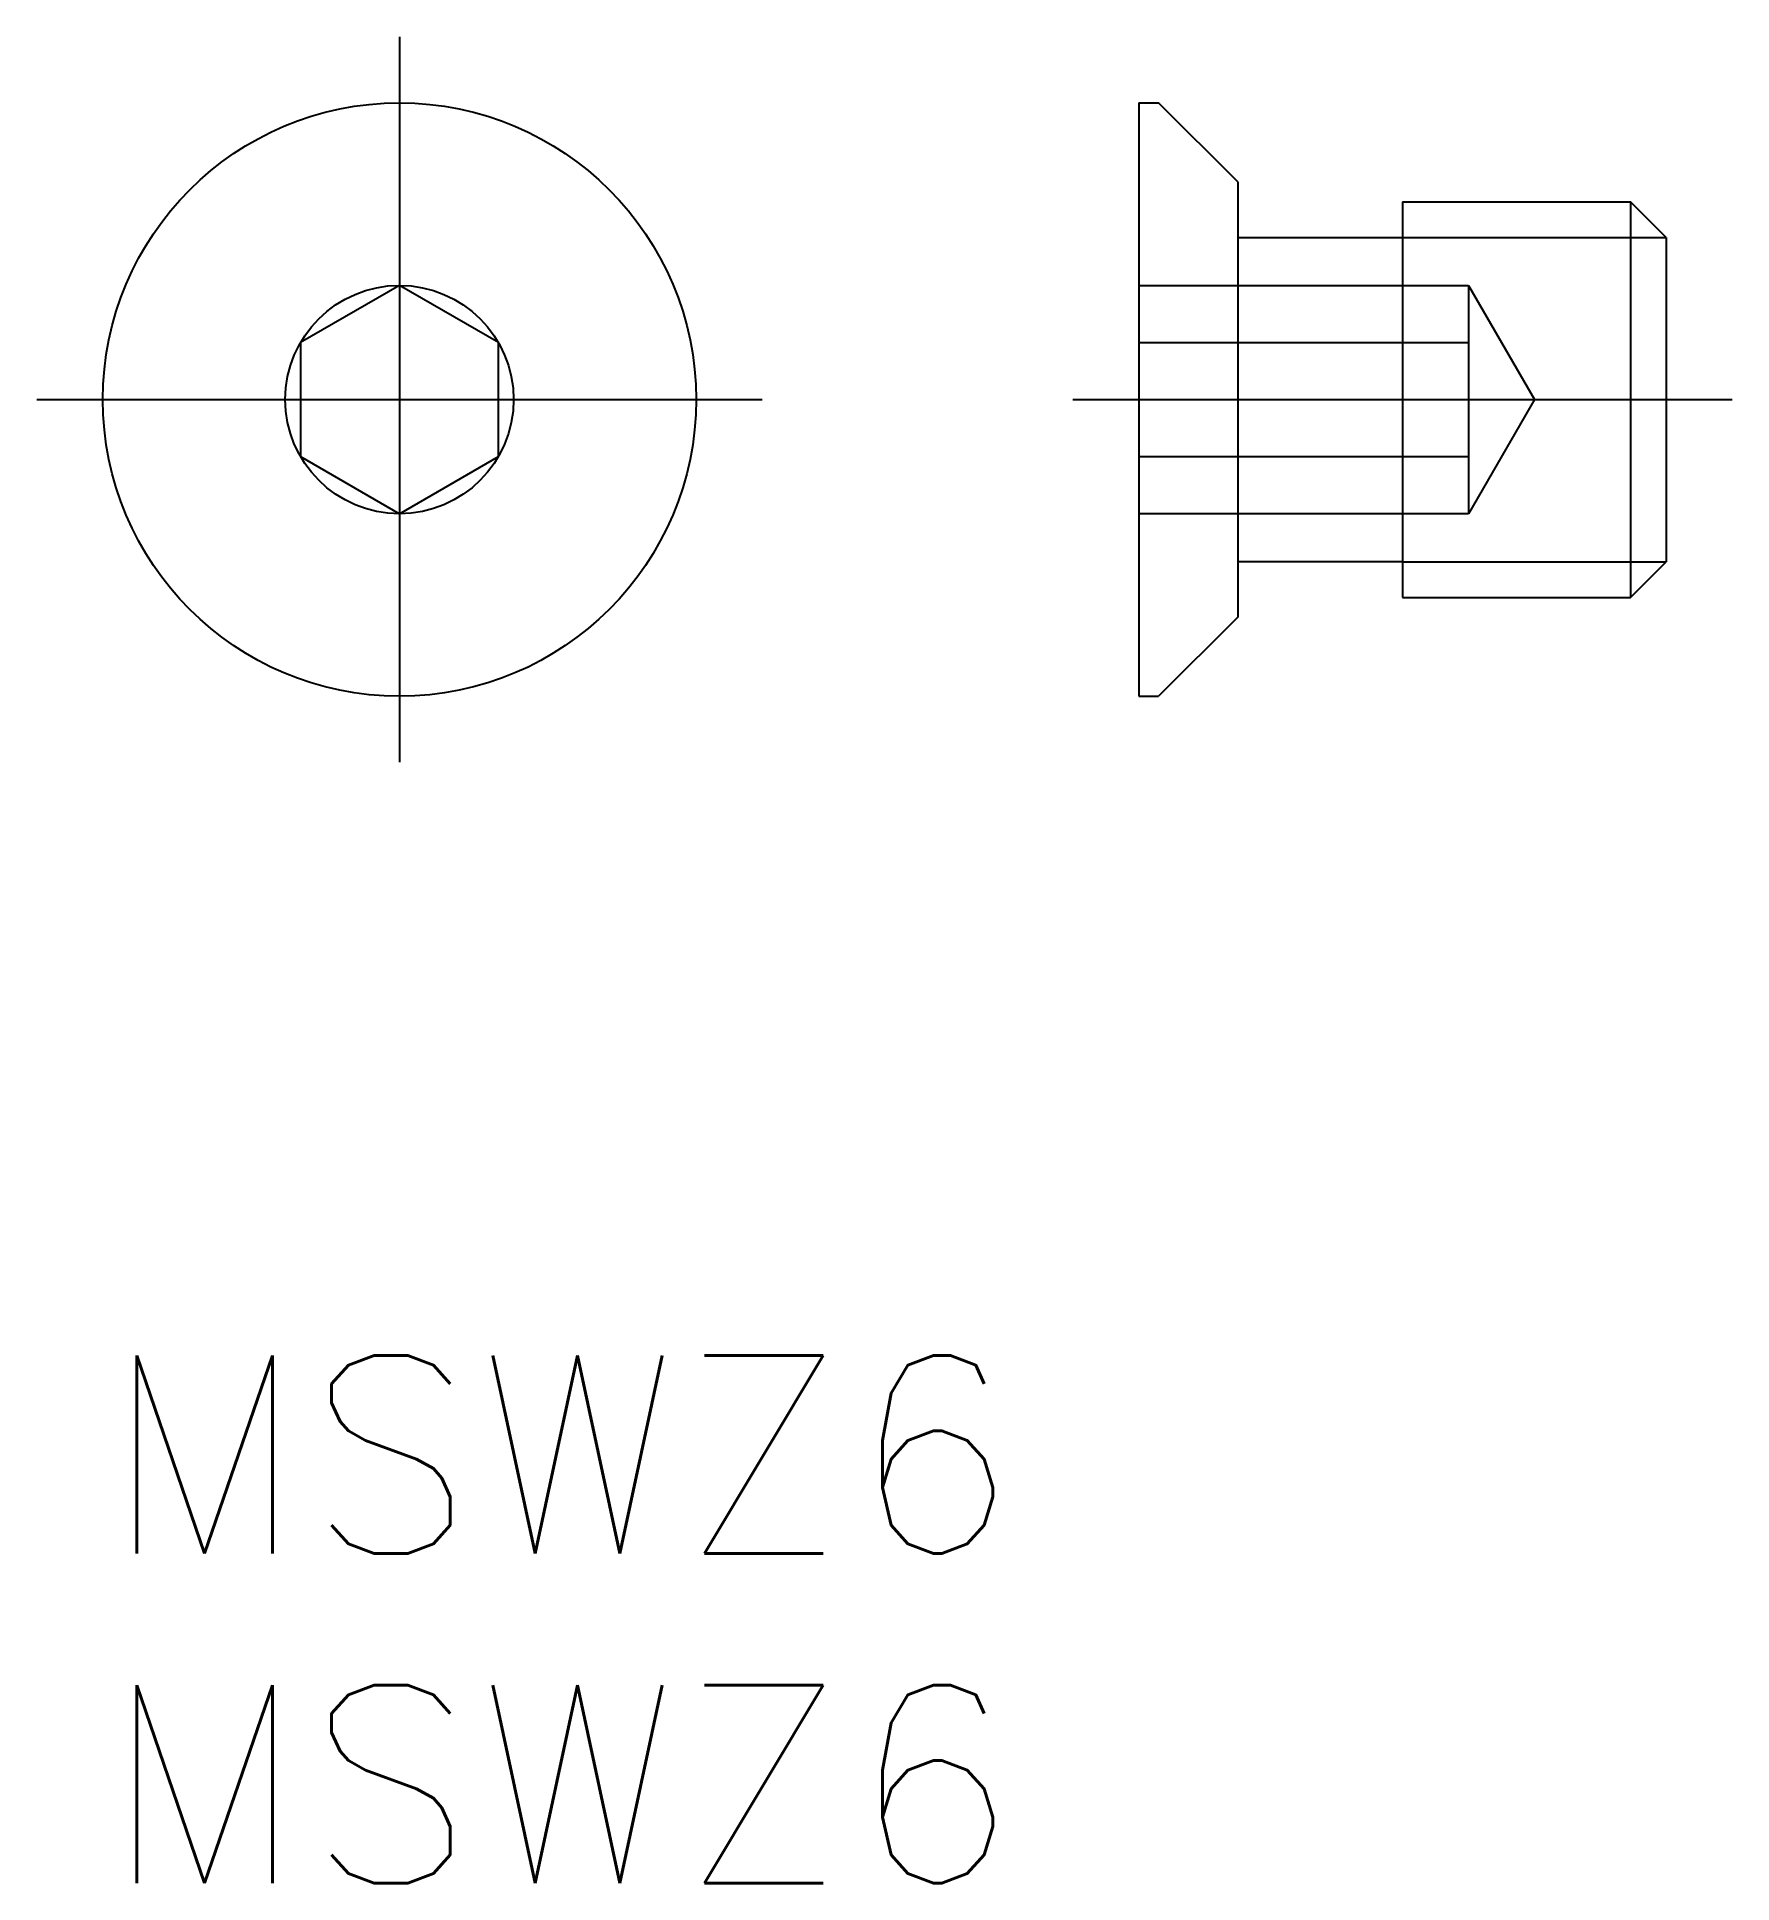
# Model space of a CAD drawing. Extents: x -1 to 24.7, y -8 to 20.
import ezdxf

# ---------------------------------------------------------------- set-up
doc = ezdxf.new("R2010")
doc.units = 0
doc.header["$LTSCALE"] = 0.5
doc.linetypes.add('CENTER', pattern=[50.8, 31.75, -6.35, 6.35, -6.35])
doc.linetypes.add('DASHED', pattern=[19.05, 12.7, -6.35])
for name, color, linetype in [('MSM_CENTER', 1, 'CENTER'), ('MSM_CONTINUOUS', 7, 'CONTINUOUS'), ('MSM_DASHED', 4, 'DASHED'), ('MSM_NARROW', 5, 'CONTINUOUS'), ('MSM_PART_NUMBER', 7, 'CONTINUOUS')]:
    doc.layers.add(name, color=color, linetype=linetype)
doc.styles.get("Standard").update_dxf_attribs({"font": 'txt.shx', "height": 3, "bigfont": 'bigfont.shx'})

# ---------------------------------------------------------------- blocks, each defined once
blk = doc.blocks.new('*U3')
at = {"layer": 'MSM_PART_NUMBER'}
blk.add_text('MSWZ6', height=3, dxfattribs=at).set_placement((0, -3))
blk = doc.blocks.new('*U4')
at = {"layer": 'MSM_PART_NUMBER'}
blk.add_text('MSWZ6', height=3, dxfattribs=at).set_placement((0, -8))

msp = doc.modelspace()

# ---------------------------------------------------------------- linework, layer by layer
at = {"layer": 'MSM_CENTER'}
for p, q in [((4.5, 20), (4.5, 9)), ((-1, 14.5), (10, 14.5)), ((14.717, 14.5), (24.717, 14.5))]:
    msp.add_line(p, q, dxfattribs=at)
at = {"layer": 'MSM_CONTINUOUS'}
for p, q in [((15.717, 19), (15.717, 10)), ((15.717, 19), (16.017, 19)), ((17.217, 17.8), (16.017, 19)), ((17.217, 17.8), (17.217, 11.2)), ((19.717, 17.5), (19.717, 11.5)), ((19.717, 17.5), (23.175, 17.5)), ((23.717, 16.958), (23.175, 17.5)), ((23.175, 17.5), (23.175, 11.5)), ((17.217, 16.958), (19.717, 16.958)), ((23.717, 16.958), (23.717, 12.041)), ((4.5, 16.232), (3, 15.366)), ((6, 15.366), (4.5, 16.232)), ((3, 15.366), (3, 13.634)), ((6, 13.634), (6, 15.366)), ((3, 13.634), (4.5, 12.768)), ((4.5, 12.768), (6, 13.634)), ((19.717, 12.041), (17.217, 12.041)), ((23.175, 11.5), (23.717, 12.041)), ((19.717, 11.5), (23.175, 11.5)), ((17.217, 11.2), (16.017, 10)), ((15.717, 10), (16.017, 10))]:
    msp.add_line(p, q, dxfattribs=at)
for radius in [4.5, 1.732]:
    msp.add_circle((4.5, 14.5), radius, dxfattribs=at)
at = {"layer": 'MSM_DASHED'}
for p, q in [((15.717, 16.232), (20.717, 16.232)), ((20.717, 16.232), (20.717, 12.768)), ((20.717, 16.232), (21.717, 14.5)), ((15.717, 15.366), (20.717, 15.366)), ((21.717, 14.5), (20.717, 12.768)), ((15.717, 13.634), (20.717, 13.634)), ((20.717, 12.768), (15.717, 12.768))]:
    msp.add_line(p, q, dxfattribs=at)
at = {"layer": 'MSM_NARROW'}
for p, q in [((19.717, 16.958), (23.717, 16.958)), ((19.717, 12.041), (23.717, 12.041))]:
    msp.add_line(p, q, dxfattribs=at)

# ---------------------------------------------------------------- block references
at = {"layer": 'MSM_CONTINUOUS'}
for name in ['*U3', '*U4']:
    msp.add_blockref(name, (0, 0), dxfattribs=at)

doc.saveas('drawing.dxf')
